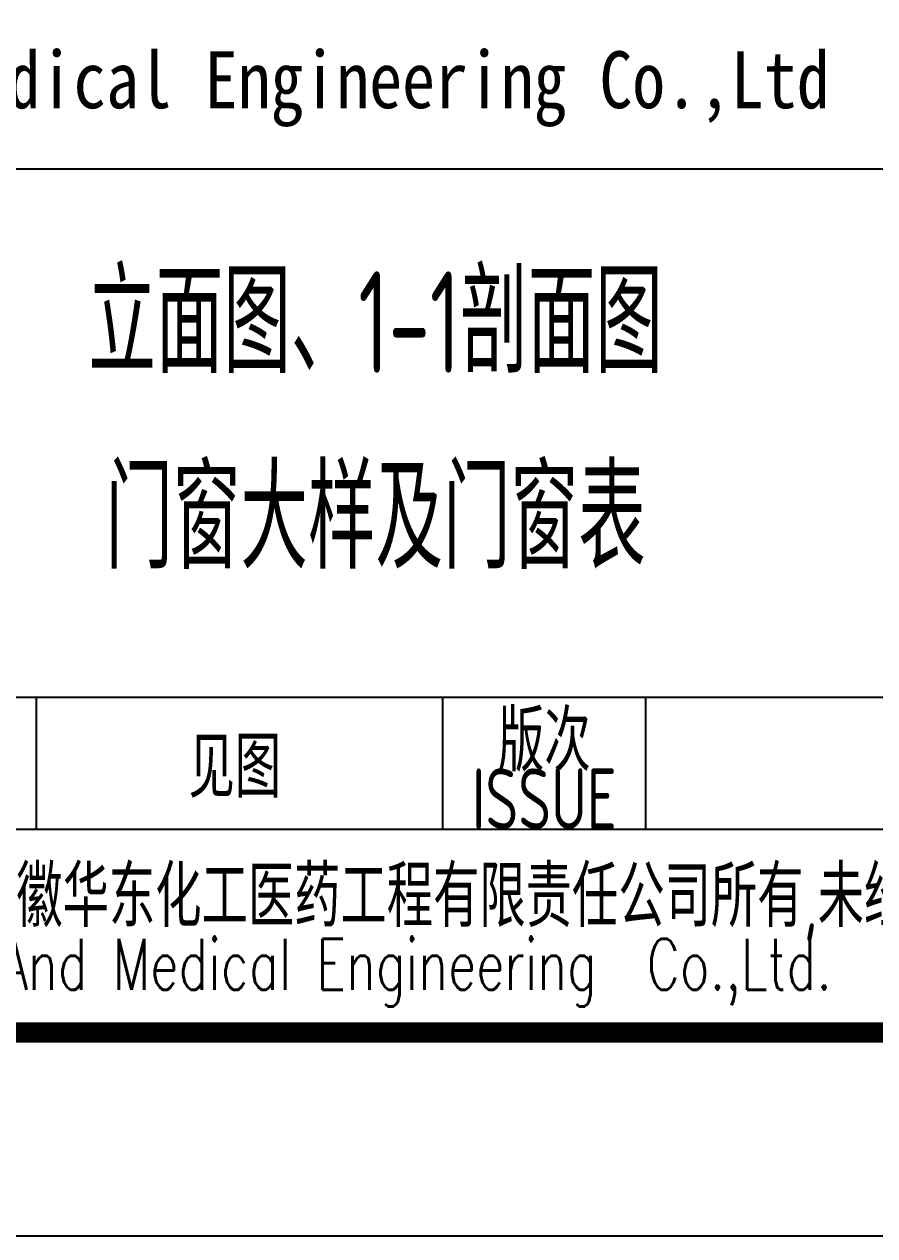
# Model space of a CAD drawing. Extents: x 4924227 to 5052693, y -485691 to -238224.
# Drawn here: x 5028991 to 5033178, y -485691 to -479729 of the extents above; entities that cross this region are included whole.
import ezdxf
from ezdxf.enums import TextEntityAlignment as Align

# ---------------------------------------------------------------- set-up
doc = ezdxf.new("R2010")
doc.units = 0
doc.header["$LTSCALE"] = 1000
doc.header["$MEASUREMENT"] = 0
doc.layers.get('0').update_dxf_attribs({"linetype": 'CONTINUOUS'})
doc.layers.add('PUB_TITLE', color=4, linetype='CONTINUOUS')
doc.styles.add('AHD', font='sceie.shx', dxfattribs={"width": 0.7, "bigfont": 'sceic.shx'})
doc.styles.add('ECEC_TQ', font='txt_l.shx', dxfattribs={"bigfont": 'hztxt_l.shx'})
doc.styles.add('sceie', font='sceie.shx', dxfattribs={"bigfont": 'sceic.shx'})
doc.styles.add('宋体', font='', dxfattribs={"width": 0.7})
doc.styles.get('宋体').set_extended_font_data('SimSun')

msp = doc.modelspace()

# ---------------------------------------------------------------- linework, layer by layer
for p, q in [((5022551.5, -480440.7), (5033551.5, -480440.7)), ((5028051.5, -483040.7), (5040551.5, -483040.7)), ((5029051.5, -483690.7), (5029051.5, -483040.7)), ((5031051.5, -483690.7), (5031051.5, -483040.7)), ((5032051.5, -483690.7), (5032051.5, -483040.7)), ((5022551.5, -483690.7), (5040551.5, -483690.7)), ((5022551.5, -484690.7), (5040551.5, -484690.7))]:
    msp.add_line(p, q)
at = {"layer": 'PUB_TITLE', "color": 4}
msp.add_lwpolyline([(4957451.5, -485690.7), (5041551.5, -485690.7), (5041551.5, -426290.7), (4957451.5, -426290.7)], close=True, dxfattribs=at)
at = {"layer": 'PUB_TITLE', "color": 4, "const_width": 100}
msp.add_lwpolyline([(4959951.5, -484690.7), (5040551.5, -484690.7), (5040551.5, -427290.7), (4959951.5, -427290.7)], close=True, dxfattribs=at)

# ---------------------------------------------------------------- texts
for s, height, style, width, p in [('Anhui Huadong Chemical & Medical Engineering Co.,Ltd', 280, '宋体', 0.85, (5028746.4, -480040.7)), ('立面图、1-1剖面图', 500, 'AHD', 0.7, (5030720.4, -481167.8)), ('门窗大样及门窗表', 500, 'AHD', 0.7, (5030720.4, -482131.4)), ('版次', 300, 'sceie', 0.8, (5031551.5, -483240.7)), ('见图', 300, 'sceie', 0.8, (5030027.4, -483377.7)), ('ISSUE', 300, 'sceie', 0.8, (5031551.5, -483540.7)), ('本文件专有权属安徽华东化工医药工程有限责任公司所有,未经许可不得复制或转让给第三方', 300, 'sceie', 0.8, (5031722.6, -484039.7)), ('The proprietary right of this document belongs to Anhui Huadong Chemical And Medical Engineering  Co.,Ltd.  and any replication or transfer to the 3rd. side is forbidden without its permission. ', 250, 'ECEC_TQ', 0.72, (5031551.5, -484390.7))]:
    msp.add_text(s, height=height, dxfattribs=dict(style=style, width=width)).set_placement(p, align=Align.MIDDLE)

doc.saveas('drawing.dxf')
